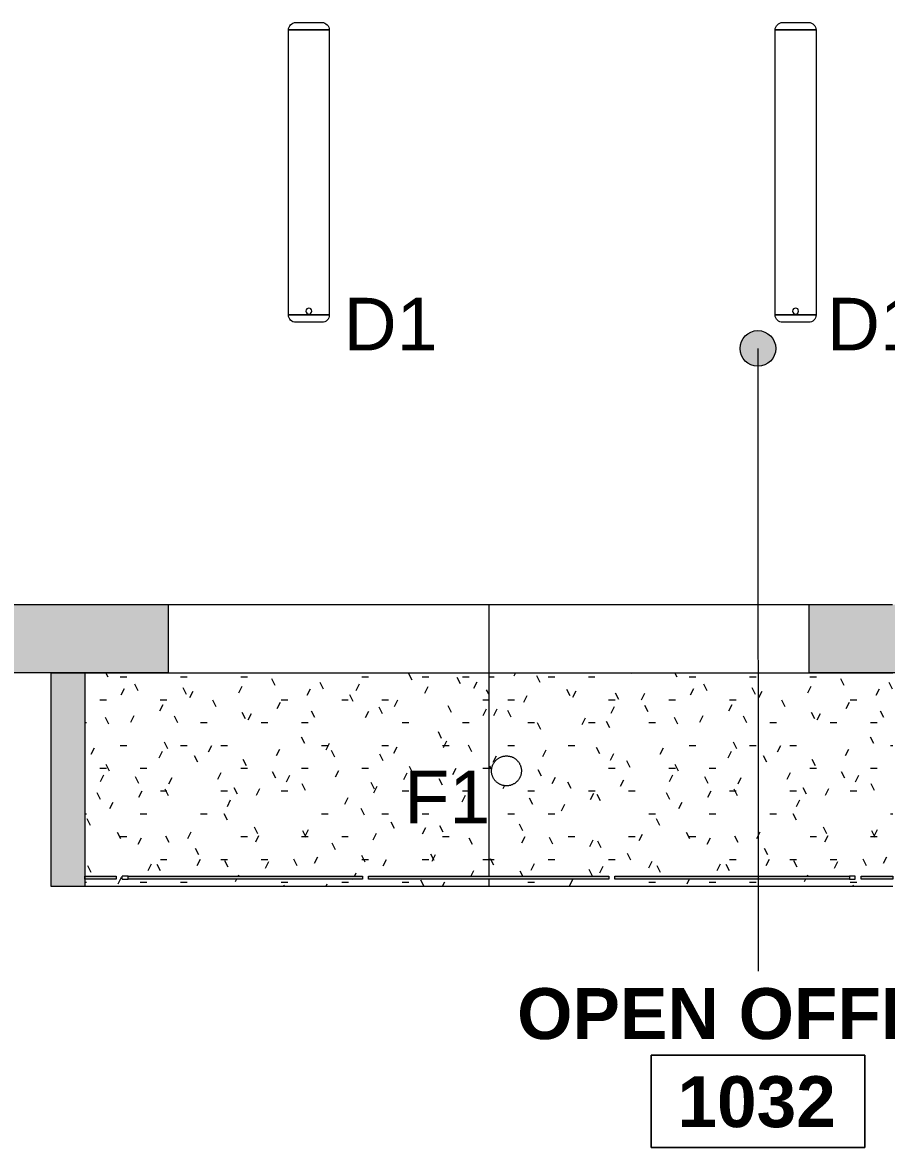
# Model space of a CAD drawing. Header units: inches. Extents: x 4387 to 7158, y 1246 to 2590.
# Drawn here: x 5143.4 to 5289, y 1260.9 to 1450.4 of the extents above; entities that cross this region are included whole.
import ezdxf

# ---------------------------------------------------------------- set-up
doc = ezdxf.new("R2010")
doc.units = ezdxf.units.IN
doc.header["$MEASUREMENT"] = 0
for name, color, linetype, lineweight in [('A-AREA-IDEN', 2, 'Continuous', 9), ('A-CLNG', 13, 'Continuous', 13), ('A-CLNG-PATT', 13, 'Continuous', 13), ('A-GLAZ-CURT', 52, 'Continuous', 13), ('A-WALL', 113, 'Continuous', 13), ('A-WALL-PATT', 111, 'Continuous', 13), ('E-LITE-EQPM', 33, 'Continuous', 9), ('E-LITE-EQPM-IDEN', 33, 'Continuous', 9)]:
    doc.layers.add(name, color=color, linetype=linetype, lineweight=lineweight)
doc.styles.add('Arial', font='arial.ttf', dxfattribs={"height": 8.851796})
doc.styles.add('Swis721 Lt BT_B', font='', dxfattribs={"height": 8.583975})
doc.styles.get('Swis721 Lt BT_B').set_extended_font_data('Swis721 Lt BT', bold=True)

# ---------------------------------------------------------------- blocks, each defined once
blk = doc.blocks.new('System Panel - Glazed-5120250-10TH FLOOR RCP')
at = {"layer": 'A-GLAZ-CURT'}
blk.add_hatch(color=10, dxfattribs=at).paths.add_polyline_path([(-19.25, 0.25), (-19.25, -0.25), (20.25, -0.25), (20.25, 0.25)], flags=0)
at = {"layer": 'A-GLAZ-CURT', "color": 55}
for p, q in [((-20.25, 0.25), (-20.25, -0.25)), ((-19.25, 0.25), (-20.25, 0.25)), ((-20.25, -0.25), (-19.25, -0.25))]:
    blk.add_line(p, q, dxfattribs=at)
at = {"layer": 'A-GLAZ-CURT', "color": 8, "lineweight": 20}
for p, q in [((-19.25, -0.25), (-19.25, 0.25)), ((-19.25, 0.25), (20.25, 0.25)), ((20.25, 0.25), (20.25, -0.25)), ((20.25, -0.25), (-19.25, -0.25))]:
    blk.add_line(p, q, dxfattribs=at)
blk = doc.blocks.new('System Panel - Glazed-4413610-10TH FLOOR RCP')
at = {"layer": 'A-GLAZ-CURT'}
blk.add_hatch(color=10, dxfattribs=at).paths.add_polyline_path([(20.25, 0.25), (-20.25, 0.25), (-20.25, -0.25), (20.25, -0.25)], flags=0)
at = {"layer": 'A-GLAZ-CURT', "color": 8, "lineweight": 20}
for p, q in [((-20.25, -0.25), (-20.25, 0.25)), ((-20.25, 0.25), (20.25, 0.25)), ((20.25, 0.25), (20.25, -0.25)), ((20.25, -0.25), (-20.25, -0.25))]:
    blk.add_line(p, q, dxfattribs=at)
blk = doc.blocks.new('System Panel - Glazed-5120251-10TH FLOOR RCP')
at = {"layer": 'A-GLAZ-CURT'}
blk.add_hatch(color=10, dxfattribs=at).paths.add_polyline_path([(-16.85, 0.25), (-20.25, 0.25), (-20.25, -0.25), (19.25, -0.25), (19.25, 0.25)], flags=0)
at = {"layer": 'A-GLAZ-CURT', "color": 8, "lineweight": 20}
for p, q in [((-20.25, -0.25), (-20.25, 0.25)), ((-20.25, 0.25), (19.25, 0.25)), ((19.25, 0.25), (19.25, -0.25)), ((19.25, -0.25), (-20.25, -0.25))]:
    blk.add_line(p, q, dxfattribs=at)
at = {"layer": 'A-GLAZ-CURT', "color": 55}
for p, q in [((20.25, 0.25), (19.25, 0.25)), ((20.25, 0.25), (20.25, -0.25)), ((19.25, -0.25), (20.25, -0.25))]:
    blk.add_line(p, q, dxfattribs=at)
blk = doc.blocks.new('System Panel - Glazed-5120255-10TH FLOOR RCP')
at = {"layer": 'A-GLAZ-CURT'}
blk.add_hatch(color=10, dxfattribs=at).paths.add_polyline_path([(-4.75, 0.25), (-4.75, -0.25), (0.58, -0.25), (0.58, 0.25)], flags=0)
at = {"layer": 'A-GLAZ-CURT', "color": 8, "lineweight": 20}
for p, q in [((-4.75, -0.25), (-4.75, 0.25)), ((-4.75, 0.25), (0.58, 0.25)), ((0.58, 0.25), (0.58, -0.25)), ((0.58, -0.25), (-4.75, -0.25))]:
    blk.add_line(p, q, dxfattribs=at)
blk = doc.blocks.new('System Panel - Glazed-5120256-10TH FLOOR RCP')
at = {"layer": 'A-GLAZ-CURT'}
blk.add_hatch(color=10, dxfattribs=at).paths.add_polyline_path([(0.58, -0.25), (0.58, 0.25), (-4.75, 0.25), (-4.75, -0.25)], flags=0)
at = {"layer": 'A-GLAZ-CURT', "color": 8, "lineweight": 20}
for p, q in [((-4.75, -0.25), (-4.75, 0.25)), ((-4.75, 0.25), (0.58, 0.25)), ((0.58, 0.25), (0.58, -0.25)), ((0.58, -0.25), (-4.75, -0.25))]:
    blk.add_line(p, q, dxfattribs=at)
blk = doc.blocks.new('Bulb_Fiction_Pendant_15732 - P1-5176578-10TH FLOOR RCP')
at = {"layer": 'E-LITE-EQPM', "flags": 128}
for points in [[(-2.58, 0), (-2.57, 0.1), (-2.57, 0.2), (-2.56, 0.3), (-2.54, 0.4), (-2.53, 0.5), (-2.5, 0.6), (-2.48, 0.7), (-2.45, 0.79), (-2.41, 0.89), (-2.38, 0.98), (-2.34, 1.07), (-2.29, 1.16), (-2.24, 1.25), (-2.19, 1.34), (-2.14, 1.42), (-2.08, 1.5), (-2.02, 1.58), (-1.95, 1.66), (-1.88, 1.74), (-1.81, 1.81), (-1.74, 1.88), (-1.66, 1.94), (-1.58, 2), (-1.5, 2.06), (-1.42, 2.12), (-1.33, 2.17), (-1.24, 2.22), (-1.15, 2.27), (-1.06, 2.31), (-0.97, 2.35), (-0.87, 2.38), (-0.78, 2.41), (-0.68, 2.44), (-0.58, 2.46), (-0.48, 2.48), (-0.38, 2.5), (-0.28, 2.51), (-0.18, 2.52), (-0.08, 2.52), (0.02, 2.52), (0.12, 2.51), (0.22, 2.5), (0.32, 2.49), (0.42, 2.47), (0.52, 2.45), (0.61, 2.43), (0.71, 2.4), (0.81, 2.37), (0.9, 2.33), (0.99, 2.29), (1.08, 2.25), (1.17, 2.2), (1.26, 2.15), (1.34, 2.09), (1.43, 2.04), (1.51, 1.98), (1.58, 1.91), (1.66, 1.84), (1.73, 1.77), (1.8, 1.7), (1.87, 1.63), (1.93, 1.55), (1.99, 1.47), (2.05, 1.38), (2.1, 1.3), (2.15, 1.21), (2.2, 1.12), (2.24, 1.03), (2.28, 0.94), (2.32, 0.84), (2.35, 0.75), (2.38, 0.65), (2.4, 0.55), (2.42, 0.46), (2.44, 0.36), (2.45, 0.26), (2.46, 0.16), (2.46, 0.05), (2.46, 0)], [(2.46, 0), (2.46, -0.1), (2.46, -0.2), (2.45, -0.3), (2.43, -0.4), (2.41, -0.5), (2.39, -0.6), (2.37, -0.7), (2.34, -0.79), (2.3, -0.89), (2.26, -0.98), (2.22, -1.07), (2.18, -1.16), (2.13, -1.25), (2.08, -1.34), (2.02, -1.42), (1.96, -1.5), (1.9, -1.58), (1.84, -1.66), (1.77, -1.74), (1.7, -1.81), (1.63, -1.88), (1.55, -1.94), (1.47, -2), (1.39, -2.06), (1.31, -2.12), (1.22, -2.17), (1.13, -2.22), (1.04, -2.27), (0.95, -2.31), (0.86, -2.35), (0.76, -2.38), (0.67, -2.41), (0.57, -2.44), (0.47, -2.46), (0.37, -2.48), (0.27, -2.5), (0.17, -2.51), (0.07, -2.52), (-0.03, -2.52), (-0.13, -2.52), (-0.23, -2.51), (-0.33, -2.5), (-0.43, -2.49), (-0.53, -2.47), (-0.63, -2.45), (-0.73, -2.43), (-0.82, -2.4), (-0.92, -2.37), (-1.01, -2.33), (-1.1, -2.29), (-1.2, -2.25), (-1.28, -2.2), (-1.37, -2.15), (-1.46, -2.09), (-1.54, -2.04), (-1.62, -1.98), (-1.7, -1.91), (-1.77, -1.84), (-1.84, -1.77), (-1.91, -1.7), (-1.98, -1.63), (-2.04, -1.55), (-2.1, -1.47), (-2.16, -1.38), (-2.22, -1.3), (-2.27, -1.21), (-2.31, -1.12), (-2.36, -1.03), (-2.39, -0.94), (-2.43, -0.84), (-2.46, -0.75), (-2.49, -0.65), (-2.51, -0.55), (-2.53, -0.46), (-2.55, -0.36), (-2.56, -0.26), (-2.57, -0.16), (-2.58, -0.05), (-2.58, 0)]]:
    blk.add_lwpolyline(points, dxfattribs=at)
blk = doc.blocks.new('Suspended-Linear-LED-Direct_Indirect-Pinnacle-LC6A35 - INVALID TYPE-4960428-10TH FLOOR RCP')
at = {"layer": 'E-LITE-EQPM'}
for p, q in [((-25.25, 2.19), (-25.25, -2.19)), ((-24, -3.44), (-24, 3.44)), ((24, 3.44), (-24, 3.44)), ((-24, 3.44), (-24, -3.44)), ((24, 3.44), (24, -3.44)), ((24, -3.44), (24, 3.44)), ((25.25, -2.19), (25.25, 2.19)), ((-24, -3.44), (24, -3.44))]:
    blk.add_line(p, q, dxfattribs=at)
blk.add_circle((-23.36, 0), 0.5, dxfattribs=at)
for centre, start, end in [((-24, 2.19), 90, 180), ((24, 2.19), 360, 90), ((-24, -2.19), 180, 270), ((24, -2.19), 270, 360)]:
    blk.add_arc(centre, 1.25, start, end, dxfattribs=at)
blk = doc.blocks.new('OTJ_ Room Tag - Room Name _ Number-360227-10TH FLOOR RCP')
at = {"layer": 'A-AREA-IDEN'}
for p, q in [((-0.1881, -0.1636), (-0.1881, -0.0018)), ((-0.1881, -0.0018), (0.1869, -0.0018)), ((0.1869, -0.0018), (-0.1881, -0.0018)), ((-0.1881, -0.0018), (-0.1881, -0.1636)), ((0.1869, -0.0018), (0.1869, -0.1636)), ((0.1869, -0.1636), (0.1869, -0.0018)), ((0.1869, -0.1636), (-0.1881, -0.1636)), ((-0.1881, -0.1636), (0.1869, -0.1636))]:
    blk.add_line(p, q, dxfattribs=at)

msp = doc.modelspace()

# ---------------------------------------------------------------- hatches: boundary and pattern name
at = {"layer": 'A-AREA-IDEN'}
h = msp.add_hatch(color=256, dxfattribs=at)
edge = h.paths.add_edge_path(flags=0)
edge.add_arc((5267.3, 1395.51), 3, 0, 360)
at = {"layer": 'A-CLNG-PATT'}
msp.add_hatch(color=10, dxfattribs=at).paths.add_polyline_path([(5153.88, 1304.86), (5153.88, 1340.85), (5148.21, 1340.85), (5148.21, 1304.86)], flags=0)
h = msp.add_hatch(dxfattribs=at)
h.set_pattern_fill('FP_11', color=10, style=0, pattern_type=2)
h.set_pattern_definition([(0, (1093.23, 0), (13.578, 3.84), [1.12, -9.064, 1.12, -9.064, -54.313]), (0, (1093.23, 0), (13.578, 3.84), [-20.368, 1.12, -19.247, 1.12, -9.064, -23.762]), (0, (1093.23, 0), (13.578, 3.84), [-50.919, 1.12, -5.669, 1.12, -15.853]), (117.039, (1098.322, 1.92), (-10.0683934, 12.0477965), [1.232, -9.969, 1.232, -9.969, -59.738]), (117.039, (1098.322, 1.92), (-10.0683934, 12.0477965), [-22.402, 1.232, -21.17, 1.232, -9.969, -26.135]), (117.039, (1098.322, 1.92), (-10.0683934, 12.0477965), [-56.004, 1.232, -6.235, 1.232, -17.436]), (242.961, (1100.019, 9.6), (-3.509961, -14.556441), [1.232, -9.969, 1.232, -9.969, -59.738]), (242.961, (1100.019, 9.6), (-3.509961, -14.556441), [-22.402, 1.232, -21.17, 1.232, -9.969, -26.135]), (242.961, (1100.019, 9.6), (-3.509961, -14.556441), [-56.004, 1.232, -6.235, 1.232, -17.436])])
h.paths.add_polyline_path([(5160.21, 1304.86), (5221.96, 1304.86), (5221.96, 1306.11), (5201.71, 1306.11), (5201.71, 1306.61), (5221.96, 1306.61), (5221.96, 1340.85), (5153.88, 1340.85), (5153.88, 1306.61), (5159.21, 1306.61), (5159.21, 1306.11), (5153.88, 1306.11), (5153.88, 1304.86), (5159.21, 1304.86)], flags=0)
h.paths.add_polyline_path([(5200.71, 1306.11), (5160.21, 1306.11), (5160.21, 1306.61), (5200.71, 1306.61)], flags=0)
h = msp.add_hatch(dxfattribs=at)
h.set_pattern_fill('FP_12', color=10, style=0, pattern_type=2)
h.set_pattern_definition([(0, (1189.104, 0), (13.578, 3.84), [1.12, -9.064, 1.12, -9.064, -54.313]), (0, (1189.104, 0), (13.578, 3.84), [-20.368, 1.12, -19.247, 1.12, -9.064, -23.762]), (0, (1189.104, 0), (13.578, 3.84), [-50.919, 1.12, -5.669, 1.12, -15.853]), (117.039, (1194.196, 1.92), (-10.0683934, 12.0477965), [1.232, -9.969, 1.232, -9.969, -59.738]), (117.039, (1194.196, 1.92), (-10.0683934, 12.0477965), [-22.402, 1.232, -21.17, 1.232, -9.969, -26.135]), (117.039, (1194.196, 1.92), (-10.0683934, 12.0477965), [-56.004, 1.232, -6.235, 1.232, -17.436]), (242.961, (1195.893, 9.6), (-3.509961, -14.556441), [1.232, -9.969, 1.232, -9.969, -59.738]), (242.961, (1195.893, 9.6), (-3.509961, -14.556441), [-22.402, 1.232, -21.17, 1.232, -9.969, -26.135]), (242.961, (1195.893, 9.6), (-3.509961, -14.556441), [-56.004, 1.232, -6.235, 1.232, -17.436])])
h.paths.add_polyline_path([(5283.71, 1304.86), (5290.03, 1304.86), (5290.03, 1306.11), (5284.71, 1306.11), (5284.71, 1306.61), (5290.03, 1306.61), (5290.03, 1340.85), (5221.96, 1340.85), (5221.96, 1306.61), (5242.21, 1306.61), (5242.21, 1306.11), (5221.96, 1306.11), (5221.96, 1304.86), (5282.71, 1304.86)], flags=0)
h.paths.add_polyline_path([(5282.71, 1306.11), (5243.21, 1306.11), (5243.21, 1306.61), (5283.71, 1306.61), (5283.71, 1306.11)], flags=0)
h.paths.add_polyline_path([(5224.94, 1321.84), (5224.22, 1321.97), (5223.87, 1322.09), (5223.38, 1322.4), (5223.01, 1322.77), (5222.64, 1323.34), (5222.59, 1323.5), (5222.44, 1324.26), (5222.51, 1324.98), (5222.64, 1325.36), (5222.89, 1325.82), (5223.43, 1326.36), (5223.78, 1326.59), (5224.48, 1326.82), (5224.94, 1326.88), (5225.67, 1326.76), (5226.01, 1326.63), (5226.5, 1326.32), (5226.88, 1325.95), (5227.24, 1325.38), (5227.27, 1325.32), (5227.45, 1324.46), (5227.37, 1323.74), (5227.24, 1323.36), (5226.99, 1322.9), (5226.46, 1322.37), (5226.11, 1322.13), (5225.4, 1321.9), (5225.14, 1321.87)], flags=0)
at = {"layer": 'A-WALL-PATT', "lineweight": 9}
h = msp.add_hatch(color=7, dxfattribs=at)
h.paths.add_polyline_path([(5167.96, 1340.86), (5167.96, 1352.36), (5089.46, 1352.36), (5089.46, 1340.86), (5167.47, 1340.86)], flags=0)
h.paths.add_polyline_path([(4926.11, 1340.86), (5019.46, 1340.86), (5019.46, 1352.36), (4921.46, 1352.36), (4921.46, 1340.86), (4924.28, 1340.86)], flags=0)
h.paths.add_polyline_path([(4829.07, 1340.86), (4851.46, 1340.86), (4851.46, 1352.36), (4811.22, 1352.36), (4811.22, 1340.86), (4822.75, 1340.86)], flags=0)
h = msp.add_hatch(color=7, dxfattribs=at)
h.paths.add_polyline_path([(5332.96, 1340.86), (5332.96, 1352.36), (5329.99, 1352.35), (5329.99, 1340.86)], flags=0)
h.paths.add_polyline_path([(5293.99, 1340.86), (5293.99, 1352.36), (5275.96, 1352.35), (5275.96, 1340.86), (5290.03, 1340.86)], flags=0)

# ---------------------------------------------------------------- linework, layer by layer
at = {"layer": 'A-AREA-IDEN'}
msp.add_line((5267.3, 1395.51), (5267.37, 1290.6), dxfattribs=at)
msp.add_circle((5267.3, 1395.51), 3, dxfattribs=at)
at = {"layer": 'A-CLNG'}
msp.add_line((5167.96, 1352.36), (5275.96, 1352.36), dxfattribs=at)
at = {"layer": 'A-CLNG', "color": 8, "lineweight": 20}
for p, q in [((5148.21, 1304.86), (5148.21, 1340.85)), ((5148.21, 1340.85), (5153.88, 1340.85)), ((5153.88, 1340.85), (5153.88, 1304.86)), ((5153.88, 1304.86), (5148.21, 1304.86))]:
    msp.add_line(p, q, dxfattribs=at)
at = {"layer": 'A-CLNG', "color": 55}
for p, q in [((5153.88, 1340.85), (5290.03, 1340.85)), ((5221.96, 1340.85), (5221.96, 1306.61)), ((5221.96, 1306.11), (5221.96, 1304.86)), ((5290.03, 1304.86), (5153.88, 1304.86))]:
    msp.add_line(p, q, dxfattribs=at)
at = {"layer": 'A-WALL', "color": 8, "lineweight": 20}
for p, q in [((5116.46, 1352.36), (5167.96, 1352.36)), ((5167.96, 1352.36), (5167.96, 1340.86)), ((5275.96, 1352.36), (5289.96, 1352.36)), ((5275.96, 1340.86), (5275.96, 1352.36)), ((5167.96, 1340.86), (5089.46, 1340.86)), ((5293.99, 1340.86), (5275.96, 1340.86))]:
    msp.add_line(p, q, dxfattribs=at)
at = {"layer": 'A-WALL', "color": 55}
for p, q in [((5275.96, 1352.35), (5167.96, 1352.35)), ((5221.96, 1352.35), (5221.96, 1340.85))]:
    msp.add_line(p, q, dxfattribs=at)

# ---------------------------------------------------------------- block references
at = {"layer": 'A-AREA-IDEN', "xscale": 95.99999999999994, "yscale": 95.99999999999994, "zscale": 95.99999999999994}
msp.add_blockref('OTJ_ Room Tag - Room Name _ Number-360227-10TH FLOOR RCP', (5267.36, 1276.62), dxfattribs=at)
at = {"layer": 'A-GLAZ-CURT', "color": 55, "rotation": 180}
for name, p in [('System Panel - Glazed-5120255-10TH FLOOR RCP', (5154.46, 1306.36)), ('System Panel - Glazed-5120251-10TH FLOOR RCP', (5180.46, 1306.36)), ('System Panel - Glazed-4413610-10TH FLOOR RCP', (5221.96, 1306.36)), ('System Panel - Glazed-5120250-10TH FLOOR RCP', (5263.46, 1306.36))]:
    msp.add_blockref(name, p, dxfattribs=at)
at = {"layer": 'A-GLAZ-CURT', "color": 55}
msp.add_blockref('System Panel - Glazed-5120256-10TH FLOOR RCP', (5289.46, 1306.36), dxfattribs=at)
at = {"layer": 'E-LITE-EQPM', "extrusion": (0, 0, -1), "rotation": 89.99999999999977}
for p in [(-5191.65, 1425.16), (-5273.65, 1425.16)]:
    msp.add_blockref('Suspended-Linear-LED-Direct_Indirect-Pinnacle-LC6A35 - INVALID TYPE-4960428-10TH FLOOR RCP', p, dxfattribs=at)
at = {"layer": 'E-LITE-EQPM', "rotation": 269.9999999999998}
msp.add_blockref('Bulb_Fiction_Pendant_15732 - P1-5176578-10TH FLOOR RCP', (5224.94, 1324.3), dxfattribs=at)

# ---------------------------------------------------------------- texts
at = {"layer": 'A-AREA-IDEN', "char_height": 8.584, "attachment_point": 2, "line_spacing_factor": 0.998538, "style": 'Swis721 Lt BT_B'}
for s, insert, width in [('OPEN OFFICE', (5267.37, 1287.76), 92.016), ('1032', (5267.08, 1272.93), 30.672)]:
    msp.add_mtext(s, dxfattribs=dict(at, insert=insert, width=width))
at = {"layer": 'E-LITE-EQPM-IDEN', "char_height": 8.852, "attachment_point": 2, "line_spacing_factor": 0.938532, "style": 'Arial'}
for s, insert, width in [('D1', (5205.41, 1404.04), 18.792), ('D1', (5286.83, 1404.04), 18.792), ('F1', (5214.97, 1324.38), 17.172)]:
    msp.add_mtext(s, dxfattribs=dict(at, insert=insert, width=width))

doc.saveas('drawing.dxf')
